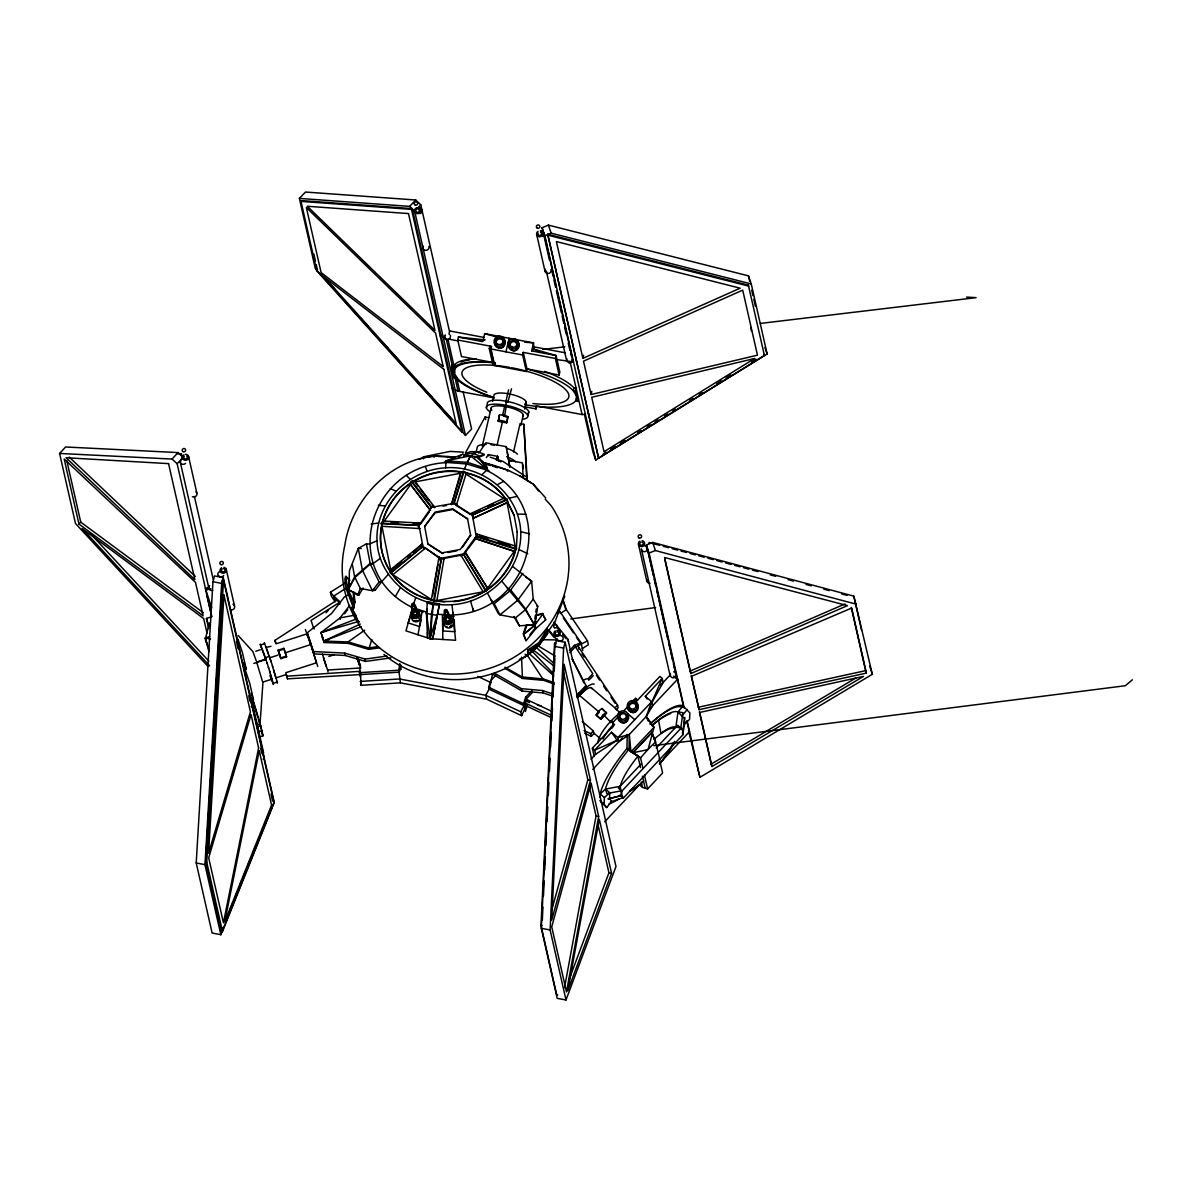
<?xml version="1.0" encoding="UTF-8"?>
<svg xmlns="http://www.w3.org/2000/svg" width="1192" height="1192" viewBox="0 0 1192 1192"><rect width="100%" height="100%" fill="white"/><g stroke="black" fill="none" stroke-linecap="round" stroke-linejoin="round"><path stroke-width="1.5" d="M627.216 734.495L626.977 748.472A62.789 16.181 -49.6 0 0 600.172 793.961L600.023 797.239M629.018 750.215L629.302 734.495L646.183 716.541L652.575 705.828L651.652 701.73L645.319 696.351L662.201 678.397L659.876 676.43L636.468 701.298L634.427 699.57M452.021 604.702C489.346 602.586 522.394 569.761 520.725 531.677C519.101 493.846 482.641 464.94 445.689 467.8C408.364 469.916 375.331 502.741 376.985 540.825C378.609 578.656 415.069 607.562 452.021 604.702L455.582 640.268L430.059 638.703L426.453 613.388L427.481 601.647L439.52 603.927L432.711 638.867L427.541 637.884L426.453 613.388L427.317 608.769M445.689 467.8L445.972 460.946L462.675 454.256L478.156 457.177L484.012 463.137M464.388 468.948L470.408 455.717L488.899 470.765L466.787 463.941L444.05 462.272L449.444 460.157M363.053 588.014L359.015 594.987L357.645 595.225L348.928 589.757L349.435 570.64L358.3 548.365L366.406 543.85L369.386 544.044L376.985 540.825M527.654 653.574L527.758 649.998L538.754 642.712L547.247 629.302L547.53 633.742L539.305 645.125L528.205 654.274L527.654 653.574L528.205 654.274L539.171 645.245L539.335 643.382L547.977 629.808M528.235 654.244L527.758 649.998M557.767 995.007L556.709 994.813L540.989 925.484L554.548 642.846L555.606 643.039L555.427 646.749M541.347 928.344L554.861 646.481L556.366 640.7L565.127 642.279L615.981 866.539L565.991 999.969L557.23 998.374L541.347 928.344L550.108 929.924L565.991 999.969M542.315 920.09L542.941 907.082M543.463 895.922L544.178 881.052M544.714 869.892L545.34 856.869M545.876 845.724L546.502 832.701M547.039 821.541L547.754 806.671M548.29 795.511L548.916 782.488M549.452 771.343L550.063 758.321M550.6 747.16L551.315 732.29M551.851 721.13L552.477 708.122M553.013 696.962L553.729 682.077M554.265 670.932L554.891 657.909M550.108 929.924L563.622 648.061L565.127 642.279M610.215 799.4L611.72 801.411L606.668 807.58L604.091 804.108L604.404 797.552L609.738 792.665L605.506 789.074A54.802 14.125 -49.6 0 1 628.914 749.381L638.122 756.011A41.809 10.773 -49.6 0 0 620.272 786.288L621.419 795.362L623.461 797.969L682.688 735.002L682.852 730.428L677.667 725.153L656.226 747.95M610.572 722.68L611.898 721.071M609.47 798.387L609.738 792.665M681.124 728.103L621.896 791.071L621.747 795.645L608.173 798.819M682.435 733.259L684.864 717.465M446.046 614.789L437.36 614.252L430.059 638.703L431.37 614.983L433.322 603.554L430.059 638.703L405.965 630.866L412.015 609.246M196.218 862.948L212.951 581.696L214.575 575.93L223.291 577.658L274.145 801.918L220.833 934.722L212.101 932.993L196.218 862.948L204.95 864.677L220.833 934.722M204.95 864.677L221.667 583.424L223.291 577.658M205.695 862.025L222.472 579.982L223.515 580.191L274.056 803.065L222.472 931.563L221.414 931.354L205.695 862.025L206.752 862.233L222.472 931.563M206.752 862.233L223.515 580.191M259.975 724.498L262.925 682.927L256.638 662.037L265.682 659.116L261.719 648.463L261.853 649.282M430.059 638.703L430.506 633.399M445.927 462.66C368.015 466.564 339.005 571.966 412.477 607.548L415.665 597.818M446.866 612.032L445.987 611.064L445.212 612.137M514.84 551.494L474.729 538.352L514.84 551.494L516.389 549.363L517.209 531.9M449.518 614.997C529.188 615.251 561.551 506.57 486.455 470.333L486.858 468.68L478.156 457.177L474.863 457.505M347.677 592.648L348.571 592.528L347.751 592.856L349.077 580.28C341.836 569.061 345.963 590.323 347.751 592.856L353.547 608.054L354.978 601.975L353.964 592.379L348.049 589.876L345.591 576.436L349.926 580.251L349.077 580.28M353.547 608.054L354.158 602.303L348.153 589.995L349.599 583.409M547.247 629.302L547.5 633.772L546.785 633.22L554.98 621.881L564.755 596.06M526.089 640.715L523.735 634.397L534.687 625.398L526.313 624.995L523.169 633.801L526.089 640.715L535.953 628.482L534.12 624.802L534.538 621.658M534.97 618.499L535.387 615.34L542.315 613.463L545.712 619.84L535.953 628.482L535.387 627.886L529.904 634.68M535.819 612.196L536.236 609.038M658.476 720.028L660.964 733.333A41.809 10.773 -49.6 0 1 675.864 727.209L678.01 712.011L683.061 705.843L689.87 712.92L689.557 719.461L684.223 724.349L684.491 718.642L678.01 712.011A54.802 14.125 -49.6 0 0 658.476 720.028L651.845 725.585M682.897 730.636L680.796 727.82L682.942 712.622L678.01 712.011M345.933 579.923L346.44 576.392L345.561 576.511M360.446 677.19L359.433 672.675L360.491 666.015L358.121 658.967M525.046 702.446L525.925 706.32L521.649 715.692L486.664 699.183L400.408 682.852L361.042 685.296L360.401 671.29L286.929 676.177L285.767 672.705L316.431 662.812L308.832 638.39M400.408 682.852L398.784 670.217L399.842 663.572M359.865 674.612L399.231 672.154L400.288 665.508L401.168 669.383M434.082 600.261L433.575 600.962L431.37 599.546L439.088 556.828L438.611 561.134M432.592 595.613L437.971 564.77M433.575 600.962L441.278 558.243L463.39 554.042L476.264 536.221L472.36 515.212L453.958 503.352L431.191 507.375L411.344 481.583L409.81 483.714L430.461 510.37L429.642 509.505L431.191 507.375L434.395 506.511L434.648 507.732L432.443 504.872M485.651 590.457L485.8 591.277L483.162 591.783L460.902 555.234L444.08 558.422L436.883 600.589L434.231 601.081L441.442 558.929L422.877 546.368L418.973 525.374L431.757 507.017L411.91 481.225L414.563 480.719L434.484 507.047M418.005 634.785L422.311 610.736M432.711 638.867L439.52 603.927M564.516 987.781L596.045 815.969L589.265 786.094M598.667 816.431L566.483 991.908L551.732 926.884L591.098 783.055L598.667 816.431L596.045 815.969M526.819 625.472L523.675 634.278L534.627 625.279L537.756 606.281L533.197 599.084L531.647 581.174L512.679 566.513M684.983 721.592L682.688 735.002M493.503 397.502A62.789 18.044 13 0 1 455.761 378.132L452.543 372.738L454.167 365.169A62.789 18.044 13 0 1 476.323 358.852M502.532 415.516L504.782 405.787L506.272 405.876L504.603 416.068L503.65 416.112L507.926 417.379L506.66 422.907L498.286 421.327L499.388 415.01A5.513 1.579 13 0 1 507.762 416.604L507.926 417.379M505.736 402.002L508.612 389.873M504.603 416.068L503.426 415.174M525.016 404.758L535.476 406.323A62.789 18.044 13 0 0 575.617 400.825L576.57 396.206L573.352 390.797A62.789 18.044 13 0 0 526.998 368.924L523.243 352.4L555.398 358.479L559.137 375.018L526.998 368.924L526.402 371.517L493.041 365.214L489.286 348.675L489.882 346.082L493.637 362.606L493.041 365.214M648.21 720.996L646.183 716.541L654.006 727.329L630.94 751.854L626.977 748.472L640.551 757.874L648.165 749.232L654.006 727.329L646.183 716.541L651.652 701.73L617.873 737.625L618.812 741.722L629.302 734.495L630.94 751.854L640.551 757.874L642.905 768.244M448.967 334.162L449.712 330.944M423.354 458.816L423.592 457.743L434.365 456.208L455.374 457.4M457.46 378.46L453.675 377.745L451.41 367.717L452.081 364.782L455.865 365.497L454.241 373.051L457.46 378.46A62.789 18.044 13 0 0 493.518 397.279M457.743 340.003L491.581 346.395L490.985 349.003L494.74 365.527L495.336 362.934L461.498 356.542L457.743 340.003L458.428 337.053L485.114 339.899L477.754 340.256M452.543 372.738L453.228 369.788L446.166 338.662L443.245 337.262L445.376 335.026L444.646 337.917A2.98 2.816 -12.8 0 0 446.866 339.854L449.831 338.886L450.576 335.98A2.98 2.831 -12.8 0 0 449.742 334.714M418.645 528.339L419.599 528.563L418.645 528.339L418.317 525.195L420.508 523.243L413.266 523.512M434.112 457.281L434.365 456.208M447.775 457.505L448.013 456.432M399.231 672.154L400.87 665.032M559.137 375.018L559.823 372.083L556.068 355.529L531.662 350.91L533.942 349.152L533.509 342.879L484.682 333.641L482.834 341.672L458.428 337.053M475.995 452.737L477.426 446.583A21.277 6.109 13 0 1 486.172 444.422M486.396 407.887L487.305 403.924A21.277 6.109 13 0 1 509.252 401.853A21.277 6.109 13 0 1 528.428 413.326M482.298 446.017L490.94 408.737M492.668 401.227L493.905 395.908A16.614 4.768 13 0 1 513.141 394.82A16.614 4.768 13 0 1 524.659 404.177M505.974 351.834L509.103 338.26M498.286 421.327L499.388 415.01M505.632 405.25L506.54 401.287M497.064 445.167L502.428 421.953M485.74 590.86L487.9 588.788L465.089 552.596L477.053 536.966L476.725 533.822L475.802 533.703L516.062 546.219L515.749 549.288M496.751 459.963L497.585 456.342L488.377 454.599L486.336 457.624M506.66 422.907L507.762 416.604M526.402 371.517L522.647 354.993L523.243 352.4M531.662 350.91L533.509 342.879L524.614 342.208M507.285 471.138L507.539 470.065L482.298 462.332M513.543 451.932L520.085 423.607L523.839 424.322L527.251 480.436M520.859 425.365L523.288 414.861M524.614 409.124L526.253 402.032M527.832 415.725L528.741 411.762M525.508 406.919L536.057 408.916L536.743 405.98L582.068 414.548L585.376 414.324M555.398 358.479L556.068 355.529L533.942 349.152L540.527 352.147M492.37 674.925L489.092 689.17L485.785 695.308L486.664 699.183M544.64 371.353A62.789 18.044 13 0 1 574.023 387.862L573.352 390.797L575.438 391.2L577.703 401.212L575.617 400.825M582.873 358.375L556.381 241.574L740.143 288.181L582.873 358.375L583.603 355.186M575.438 391.2L576.108 388.249L574.023 387.862M577.703 401.212L578.388 398.277M591.068 394.522L583.499 361.146L742.705 290.133L757.456 355.171L591.068 394.522L591.798 391.334M466.787 463.941L470.408 455.717L445.972 460.946L467.19 462.287L486.858 468.68L484.161 466.325M209.464 623.014L205.605 637.899L210.507 639.135M496.692 459.844L497.585 456.342L498.465 461.17M421.223 620.108L419.48 626.56L408.2 622.88L412.611 610.289M511.517 388.83L507.762 402.389L505.691 401.823M551.538 910.658L587.85 779.821L563.175 671.036M590.472 780.283L551.687 920.09L564.159 664.257L590.472 780.283L587.85 779.821M521.649 715.692L520.77 711.818L524.063 705.679L489.092 689.17L488.645 687.233L490.627 680.751L495.634 675.417M527.356 705.023L525.389 711.49L523.631 703.742L525.597 697.275L531.87 690.615M524.063 705.679L526.044 699.212L532.303 692.552M480.063 510.027L470.318 514.482L456.312 505.453L466.34 472.956L464.135 471.54L463.733 472.628L463.479 471.421L460.842 471.913L451.47 504.529L460.544 474.878M464.135 471.54L453.958 503.352L463.479 471.421M496.379 459.799L497.585 456.342L498.137 459.859M566.885 358.732L566.721 361.012L569.016 362.964A2.98 2.816 -12.8 0 0 571.907 362.01L572.16 358.39M354.203 602.213L354.978 601.975L354.203 602.213L353.19 592.618M670.336 673.45L670.47 676.415L672.377 677.726A2.98 2.831 -12.8 0 0 675.298 676.803L675.953 673.897L647.763 549.587M568.957 979.973L608.933 872.797L597.892 824.134M611.556 873.274L567.72 990.82L599.293 819.202L611.556 873.274L608.933 872.797M209.166 586.3L208.943 588.55A2.98 2.831 -12.8 0 0 211.208 590.442L212.802 590.308M414.131 606.058L413.117 604.925L412.983 606.43M453.869 502.815L454.107 504.022L453.869 502.815L451.232 503.307L451.47 504.529M466.34 472.956L465.923 474.058L504.44 498.897L504.857 497.809L507.047 499.225L507.881 502.279L472.986 518.416L507.881 502.279M456.73 504.35L456.312 505.453L456.73 504.35L454.524 502.935M472.509 515.898L472.926 514.81L507.047 499.225M357.645 595.225L360.312 588.49L354.665 576.868L352.43 564.889M221.414 931.354L222.8 927.927M225.541 921.073L227.612 915.933M230.354 909.079L232.425 903.938M235.182 897.084L237.238 891.944M239.994 885.09L242.05 879.949M243.421 876.537L245.492 871.397M248.249 864.543L250.305 859.402M253.062 852.548L255.118 847.408M371.815 639.568L368.686 649.357L379.503 647.837M651.577 702.758L662.201 678.397L663.125 682.495L651.741 702.818M351.446 591.068L348.049 589.876L354.665 576.868L370.056 563.414L373.022 563.607L380.263 558.392M412.894 552.432L422.415 543.865L389.829 570.223L390.305 572.741L422.877 546.368L390.663 573.278L431.37 599.546M422.564 544.55L421.61 544.312L422.445 547.351L424.65 548.782L425.082 547.798L440.846 559.227L444.08 558.422M348.079 589.802L354.888 577.539L370.28 564.084L373.022 563.607M465.7 452.453L485.084 416.991L488.839 417.707M395.342 596.477L400.288 587.894M464.15 456.506L466.027 453.407L470.467 451.649L477.575 451.693L484.205 454.241L479.765 456.014L473.075 453.482L466.027 453.407M471.183 456.611L473.075 453.482L477.575 451.693M540.557 641.713L542.524 638.837M478.737 453.183L485.949 442.813L506.228 446.657L506.779 448.803M389.829 570.223L390.782 570.461L381.336 523.139L382.87 521.008L419.852 523.065L420.672 523.929L429.373 511.875M409.81 483.714L410.614 484.578L383.675 521.872L382.87 521.008M424.65 526.447L434.976 512.158L452.707 508.79L467.607 518.982L452.856 509.476L435.125 512.843L424.65 526.447L427.943 543.969L442.694 553.49L427.943 543.969M442.545 552.805L460.276 549.438L470.587 535.148L462.496 547.262M460.976 555.651L460.753 554.548L460.976 555.651L464.18 554.787L465.089 552.596M487.275 588.714L514.214 551.419M522.767 573.427L510.265 590.576L494.233 603.748L490.97 599.74M533.197 599.084L525.344 609.797L515.525 617.858L499.97 614.848L498.316 613.537L487.543 593.243M519.354 625.83L515.525 617.858L513.856 616.547L519.354 625.83L534.12 624.802L536.162 621.971M519.354 659.34C526.462 657.224 532.675 652.039 536.936 646.004M540.647 641.728L544.744 636.066M388.205 574.44L381.872 581.487L379.13 581.964L372.425 590.711L360.312 588.49M361.28 548.573L358.3 548.365L362.353 570.134L372.425 590.711L375.182 590.234L381.872 581.487M349.688 605.476L340.018 617.918L320.976 632.565L324.03 642.518L348.243 643.367L368.686 649.357M344.533 613.835L347.766 609.678M524.525 657.507L528.861 653.097M682.241 715.602L687.292 709.449M534.836 648.91L537.652 645.647M534.329 649.446L537.532 645.781M596.417 715.468L596.238 714.693A5.513 1.415 -49.6 0 1 602.034 708.54L606.579 713.025L600.783 719.193L596.417 715.468L599.278 712.22L579.565 695.443L578.91 692.984M547.5 633.772L541.615 640.268L539.305 645.125L538.605 644.574L539.157 645.274L538.754 642.712L539.335 643.382L528.339 650.668M326.072 612.733L328.485 610.081M207.825 666.253L75.483 523.497L59.6 453.452L65.59 446.985L178.025 452.587L183.121 457.266L177.146 463.748L211.729 616.145M78.94 524.048L64.189 459.024L195.503 582.426L203.072 615.802L78.94 524.048L80.728 522.111L66.812 460.693M59.6 453.452L172.035 459.069L178.025 452.587M180.692 454.763L181.407 453.988L182.227 457.609M209.628 585.644L205.739 589.846L211.669 607.667M534.687 625.398L536.042 615.668L542.956 613.791L534.836 625.234L536.102 628.318L535.387 627.886M569.448 650.668L574.455 645.334L580.996 642.756L582.754 650.504M569.88 652.605L574.887 647.271L587.492 640.894L566.349 609.663L562.892 599.248M590.04 679.038L593.214 675.67M576.57 695.472L585.928 685.534L572.294 659.101L584.005 682.971M577.211 697.856L586.553 687.918L585.928 685.534M593.333 730.905L593.944 733.557L591.336 736.328L590.74 733.676L593.333 730.905L582.173 721.413M578.299 646.6L617.545 705.172L614.953 707.929L591.232 687.739A16.614 4.276 -49.6 0 0 577.628 697.588M616.413 709.657L618.141 707.825L617.545 705.172M613.284 726.152L612.524 722.844L618.305 716.705M624.072 710.581L627.513 706.901M632.118 702.013L635.604 698.318L637.645 700.062M594.227 756.488L592.35 748.218L614.58 724.587L612.524 722.844M629.302 734.495L617.873 737.625L611.556 732.246L594.659 750.185L595.598 754.283L590.994 759.17M660.711 685.057L670.023 675.149M592.811 769.361L622.433 737.878M648.955 709.672L677.652 679.172L675.104 672.601M659.668 758.842L655.555 741.931L651.979 732.439L632.877 752.748L628.914 749.381M641.102 764.012L618.424 788.121L621.896 791.071M604.687 821.795L639.493 784.798L642.518 787.391L647.599 788.955L662.603 772.997L659.34 758.574M659.399 763.625L689.542 731.59M333.909 289.149L315.284 268.453L299.401 198.408L305.51 192.031L415.725 200.003L420.761 204.771L449.354 330.884L483.818 337.396M300.995 201.388L301.725 200.614L412.253 208.615L462.779 431.489L462.049 432.249L316.714 270.718L300.995 201.388L411.523 209.375L412.253 208.615M316.714 270.718L317.445 269.943L316.238 264.609M299.401 198.408L409.631 206.38L415.725 200.003M417.781 207.885L420.761 204.771M440.235 336.055L440.98 335.295M452.126 388.473L452.856 387.713M455.567 424.367L465.491 435.408L471.6 429.031L463.226 392.093M482.045 474.684L486.455 470.333M606.579 713.025L600.783 719.193L596.238 714.693M651.979 732.439L632.877 752.748L647.748 749.693M648.165 749.232L655.555 741.931L651.547 732.111M620.272 786.288L605.506 789.074L600.172 793.961L604.404 797.552M531.647 650.668L534.433 648.225M1132.4 679.798L1125.322 685.728L653.857 745.641M534.493 647.941C495.097 687.56 426.647 690.347 383.884 654.423M390.782 570.461L401.838 561.447M407.366 556.932L410.137 554.682M392.868 574.693L424.65 548.782M390.902 657.895L365.527 661.426L345.084 655.451L313.868 653.872L307.253 632.788L331.51 613.537L344.413 596.939L347.691 595.225M251.199 702.758L251.825 702.267A2.98 2.816 -12.8 0 0 252.51 699.421L252.168 698.75M472.986 518.416L473.76 517.85L472.926 514.81L507.42 499.761M477.202 536.34L476.428 536.907L477.202 536.34L516.538 548.737M516.062 546.219L515.287 546.785L507.107 502.83M364.707 630.195L348.019 641.937L323.807 641.072L320.976 632.565L356.646 618.857M458.384 457.236L461.244 455.24M506.764 406.397L505.885 406.397M595.598 754.283L617.098 740.277L618.812 741.722M358.658 622.149L359.448 621.732C354.948 621.33 353.92 611.004 351.133 607.756L351.923 607.354L351.059 607.548L352.608 609.932L353.413 609.529L352.608 609.932L357.973 620.674M275.575 642.995L274.98 640.342L336.71 600.291M345.904 588.356L333.834 595.985L335.161 601.796L331.301 596.119L330.422 592.245L345.501 582.724M333.834 595.985L338.692 600.723L339.139 602.66L311.038 620.406L312.93 626.068M566.349 609.663L560.315 613.448L559.867 611.511L556.59 612.807M582.322 648.567L588.371 644.768L587.492 640.894M673.703 671.901L675.03 671.051L673.405 663.855M602.988 454.182L606.147 452.23M610.885 449.295L615.623 446.359M620.361 443.439L625.1 440.504M637.735 432.681L640.894 430.729M647.211 426.81L650.37 424.859M655.108 421.923L658.267 419.971M664.585 416.068L667.743 414.101M672.482 411.18L675.64 409.214M689.855 400.423L693.014 398.471M699.332 394.552L702.49 392.6M716.705 383.794L721.443 380.874M726.181 377.939L730.919 375.003M751.452 362.293L756.19 359.358M598.578 458.086L764.415 355.44L748.352 285.141L547.709 234.243L598.578 458.086L547.709 234.243M584.587 415.069L592.96 451.992L595.732 460.052L767.141 353.964L751.258 283.934L748.487 275.873L548.38 225.109L542.122 227.732L542.941 231.337M688.514 730.517L699.913 777.318L872.335 674.299L853.83 596.149L652.739 542.434L646.437 544.953L653.38 575.572M711.982 766.516L699.719 712.443L863.515 676.371L711.982 766.516L711.192 764.087L856.348 677.726M381.187 523.765L418.973 525.374L381.336 523.139M422.087 546.83L422.877 546.368M497.437 484.608L503.59 481.389M355.797 618.022L356.602 617.605L353.935 611.749M360.282 624.057L323.807 641.072L324.03 642.518M504.857 497.809L470.155 513.797L472.926 514.81M488.184 506.317L493.056 504.097M690.898 673.525L664.585 557.498L847.482 605.64L690.898 673.525L690.108 671.096L844.994 603.942M595.732 460.052L544.893 235.792L551.151 233.17L751.258 283.934M684.208 708.093L649.059 553.058L655.362 550.54L856.452 604.255M465.878 454.346L468.828 453.183M479.616 456.953L484.027 455.195M361.191 626.709L323.807 641.072L328.932 639.419M419.182 459.352L423.592 457.743M610.423 801.992L623.133 797.686M253.821 663.452L265.876 659.519L265.473 658.163M205.322 588.625L208.838 587.492M205.844 590.189L210.76 588.61M208.689 628.452L206.425 618.439L211.893 616.681M208.987 651.666L205.188 638.033L209.658 636.588M205.516 640.089L206.782 643.248M261.063 647.435L260.452 645.081L264.49 643.784L264.326 642.726L269.913 658.222M308.415 637.78L306.806 633.92L276.142 643.814L274.98 640.342M255.833 651.219L260.348 649.759M271.016 646.317L265.98 647.42M324.462 631.432L320.976 632.565L357.585 621.732M278.198 650.147L283.845 648.314L286.601 656.837L280.954 658.654L278.198 650.147L280.954 658.654L279.628 654.617M283.845 648.314L284.024 649.089L278.377 650.921L279.762 654.915M267.008 663.154L265.354 657.671L269.392 656.375L272.789 666.835M269.72 657.805L277.974 655.153M284.024 649.089L285.275 652.784L310.754 644.574L305.361 629.495M280.776 657.88L286.438 656.062M328.858 656.479L334.073 654.795M262.791 682.107L271.836 679.187L270.584 674.627M286.125 674.568L275.873 677.89L273.579 669.889M271.329 679.485L273.4 684.432L273.236 683.388L277.274 682.077L272.372 665.97M259.96 736.775L262.955 735.807L260.035 723.872L260.675 725.794L257.681 726.762L257.04 724.84L260.035 723.872A62.789 1.863 72.1 0 0 252.212 697.409M261.823 730.8L258.813 731.769L257.934 728.297M608.233 799.042L621.419 795.362M509.505 498.062L517.06 496.379M698.303 707.243L865.616 670.649L866.405 673.078L699.093 709.672L691.137 675.626M183.181 458.488L181.035 459.531L180.35 462.436L208.943 588.55M422.907 456.968L449.995 451.41L463.673 452.17M418.154 208.064L419.748 207.944A2.98 2.831 -12.8 0 1 421.983 209.881L422.013 211.401A3.218 3.054 -12.8 0 1 419.867 213.636M443.052 506.138L446.419 505.497M448.013 552.477L456.879 550.793M621.568 790.788L606.803 793.574L605.506 789.074M355.872 614.968L340.018 617.918L340.241 619.363M371.189 524.122L378.624 522.96M377.581 646.645L368.462 647.912L348.019 641.937L348.243 643.367M307.253 632.788L313.496 651.532L344.712 653.112L365.154 659.087L386.908 656.062M570.759 618.946L655.57 607.562M542.762 349.435L564.889 346.798M760.347 323.434L976.084 297.657L966.563 297.076M557.007 359.626L573.486 361.906L572.518 359.09M323.643 658.163L327.591 670.023L360.923 667.952M359.433 672.675L398.784 670.217M360.178 681.422L399.529 678.978L485.785 695.308L520.77 711.818M286.378 675.357L287.54 678.829L361.131 674.538M527.877 624.951L534.836 625.234L525.344 609.797L506.451 587.015M542.256 639.717L556.932 639.925M517.447 514.11L525.91 514.274M177.712 453.809L181.407 453.988M391.08 522.29L398.471 522.692M381.649 526.283L419.599 528.563M439.207 605.074L432.532 604.597L426.691 602.705M437.062 615.4L426.453 613.388M448.713 616.13L454.137 616.473M504.872 668.34L522.468 678.457L543.775 680.379L554.161 684.059M494.322 673.093L521.381 688.648L542.688 690.57L552.999 694.057M491.774 673.659L522.022 691.047L543.328 692.969L551.926 695.875M476.428 536.907L516.389 549.363M464.18 554.787L463.39 554.042L486.366 590.919M378.341 505.214L385.031 505.989M675.864 727.209L680.796 727.82M537.547 705.187L541.108 705.798M554.861 646.481L563.622 648.061M540.989 925.484L542.047 925.677M371.71 589.593L375.182 590.234M534.448 346.976L565.276 352.817M457.713 340.837L447.864 338.975L453.78 365.11L453.109 368.045L455.374 378.058M489.286 348.675L522.647 354.993M451.41 367.717L455.195 368.432A62.789 18.044 13 0 1 495.336 362.934M455.135 389.68L458.056 391.08L494.322 397.949M509.61 460.47L522.439 462.898L523.124 477.009M477.53 458.13L482.745 461.855M212.951 581.696L221.667 583.424M251.199 706.662L252.242 706.871M263.074 759.095L264.132 759.304M418.168 525.821L419.122 526.059L418.317 525.195M390.305 572.741L391.259 572.98M483.788 463.837L490.761 465.55M520.725 531.677L529.546 533.837M548.037 235.211L748.695 286.11L748.352 285.141M659.668 545.34L648.97 542.479L649.282 543.448M663.244 546.294L668.593 547.724M672.169 548.678L677.518 550.108M681.079 551.062L686.443 552.492M690.004 553.446L695.353 554.876M698.929 555.83L704.278 557.26M707.854 558.214L713.203 559.644M716.779 560.598L722.128 562.028M725.69 562.982L731.054 564.412M734.615 565.366L739.964 566.796M743.54 567.75L748.889 569.18M752.465 570.134L757.814 571.564M770.3 574.887L775.664 576.317M788.15 579.655L793.499 581.085M806.001 584.423L811.35 585.853M823.836 589.191L829.2 590.621M841.686 593.959L847.035 595.389M484.682 333.641L496.706 336.978M479.378 535.461L487.93 538.158M498.182 541.392L510.161 545.161M415.755 608.605L427.228 612.33L427.317 619.631M414.876 609.276L423.398 612.032M490.21 457.192L503.069 461.453L525.434 476.368M492.505 465.968L497.437 467.696M553.773 682.584L543.388 678.904L522.081 676.981L504.991 667.162M536.668 605.894L537.756 606.281M390.335 488.616L395.804 491.089M525.195 703.057L552.075 715.617M584.02 730.532L590.74 733.676M525.791 705.709L551.002 717.48M584.616 733.184L591.336 736.328M477.739 676.4L491.059 682.688M526.044 699.212L550.719 710.864M526.223 701.015L529.546 702.595M488.645 687.233L523.631 703.742M507.539 470.065L521.664 476.83L533.271 484.116L545.683 497.928M519.101 549.542L527.743 553.744M353.964 592.379L359.015 594.987M462.675 454.256L466.802 456.462M543.03 613.895L542.315 613.463L545.712 619.84M536.802 645.051L555.219 656.122M496.632 459.322L500.819 461.93M519.995 475.995L531.111 482.969M80.728 522.111L203.37 612.763M531.707 648.761L553.431 665.568M675.864 675.879L676.877 676.728M673.599 676.207L677.399 679.44L683.672 707.109M628.08 713.993L634.77 719.685M615.37 708.644L619.512 712.16M604.389 711.177L602.034 708.54M610.975 721.026L613.06 722.784M610.021 721.369L603.361 714.693M593.005 732.424L599.904 738.295M592.35 748.218L594.659 750.185L617.098 740.277L611.556 732.246M619.989 795.019L623.461 797.969M599.859 800.502L604.091 804.108M606.668 807.58L600.723 801.665M525.672 577.077L531.647 581.174L517.805 600.187L499.97 614.848L494.233 603.748M535.715 646.898L553.312 662.886M527.996 652.426L553.699 675.819M172.035 459.069L177.146 463.748M409.631 206.38L414.652 211.148L465.491 435.408M69.166 457.072L195.339 576.451M476.264 536.221L477.053 536.966M339.139 602.66L330.422 592.245M406.368 475.429L410.182 479.258M530.738 649.789L553.341 673.644M411.344 481.583L412.164 482.447L411.91 481.225M90.19 533.331L208.913 661.188M209.643 665.851L82.069 528.473L203.698 618.573L206.976 632.997M238.162 635.47L252.898 651.637L256.22 660.8M321.17 274.085L323.658 276.857M329.871 283.756L334.833 289.284M353.473 309.995L355.961 312.751M360.923 318.264L368.373 326.548M384.524 344.503L388.249 348.645M391.974 352.787L400.676 362.457M415.576 379.026L420.553 384.539M429.239 394.209L431.728 396.966M439.178 405.25L441.666 408.007M446.642 413.535L452.841 420.433M337.634 293.292L366.182 325.029M368.671 327.785L389.769 351.238M392.257 353.994L419.569 384.345M424.531 389.873L451.842 420.225M545.221 499.135L551.181 505.751A113.642 107.816 -12.8 0 1 475.325 671.945A113.642 107.816 -12.8 0 1 344.89 544.982C351.327 501.251 387.668 461.423 432.353 456.193A66.216 19.027 13 0 1 455.15 457.236M501.921 581.413L508.597 589.265L510.757 590.04L525.851 609.261L534.12 624.802M313.198 626.962L314.181 628.974M553.982 622.164L567.869 639.225L568.51 641.624M556.932 627.394L560.404 631.671M562.728 634.517L566.2 638.778M548.797 629.927L555.77 638.51M549.125 631.328L553.803 637.079M415.904 483.371L418.109 486.232M420.314 489.107L429.135 500.565M410.614 484.578L430.461 510.37M533.271 484.116L538.516 491.015M485.099 464.582L487.275 467.443M591.232 687.739L591.903 688.663M525.091 654.155L526.089 655.54M645.319 696.351L647.167 699.019M527.266 655.183L543.775 680.379M559.867 611.511L580.996 642.756M563.324 617.918L573.397 632.788M576.407 637.258L581.443 644.693M582.009 653.872L584.065 656.956M596.462 675.447L599.561 680.081M603.688 686.234L606.788 690.868M610.915 697.037L615.042 703.191M465.714 552.656L487.9 588.788M463.39 554.042L485.8 591.277M453.228 369.788L454.837 372.5M556.172 287.019L543.924 232.976L541.63 231.01A2.98 2.831 -12.8 0 0 540.84 230.965M507.777 502.622L514.199 515.585M379.13 581.964L370.28 564.084L366.406 543.85M276.455 681.109L277.438 683.135L277.274 682.077M425.32 466.579L427.198 471.317M349.211 594.212L354.352 607.726M266.531 648.731L268.468 654.11M269.928 675.521L270.867 678.173M764.921 347.513L767.141 353.964M764.087 354.471L764.415 355.44M548.38 225.109L551.151 233.17M542.122 227.732L544.893 235.792M576.436 360.923L576.764 361.891M570.715 353.845L571.549 356.259M588.312 413.356L588.654 414.309M265.354 657.671L260.288 644.038L260.452 645.081M562.609 599.665L566.081 610.066M338.692 600.723L339.869 604.255M357.973 659.131L360.327 666.194M357.093 657.716L359.448 664.778M356.944 657.88L359.299 664.942M237.923 639.106L242.498 652.814L246.237 669.338L244.002 662.543M243.928 665.896L249.754 683.374L253.509 699.928L251.184 692.924M261.897 747.816L263.775 756.205M205.188 638.033L209.121 649.834M285.275 652.784L286.601 656.837M270.167 659.161L271.046 661.858M206.425 618.439L208.883 626.024M869.713 666.194L872.335 674.299M652.739 542.434L655.362 550.54M646.437 544.953L649.059 553.058M312.14 648.314L317.713 666.492M267.068 662.856L268.751 668.131M472.658 608.278L473.611 611.287L470.527 601.185M268.334 667.282L270.316 673.137M322.466 654.11L326.146 666.313M269.556 671.185L273.236 683.388M323.494 657.552L324.269 660.279M542.688 690.57L543.328 692.969M522.468 678.457L521.53 657.12M521.381 688.648L522.022 691.047M488.377 454.599L488.72 455.91M853.83 596.149L861.563 630.27M866.405 673.078L851.654 608.054L691.524 676.296L699.093 709.672M851.282 607.428L865.616 670.649M748.487 275.873L749.708 281.252M751.735 290.237L752.957 295.631M753.776 299.222L755.4 306.404M750.677 327.487L751.496 331.108M664.629 558.69L690.108 671.096M699.346 711.818L711.192 764.087M687.084 720.743L699.913 777.318M686.875 721.22L689.289 731.858M654.199 579.178L655.838 586.389M656.658 589.995L658.282 597.192M659.101 600.798L667.684 638.629M668.503 642.235L670.127 649.446M670.947 653.037L672.586 660.249M641.534 549.616L670.127 675.715M638.51 544.595L646.839 581.309M556.992 290.625L572.1 357.287M544.163 236.746L549.467 260.169M551.509 269.168L553.148 276.38M553.967 279.986L555.591 287.183M556.411 290.788L561.313 312.408M562.132 316.014L563.771 323.226M564.576 326.817L566.215 334.028M568.256 343.043L569.895 350.239M570.193 362.13L582.068 414.548M546.294 270.927L566.721 361.012M536.728 234.75L545.057 271.478M635.604 698.318L636.349 701.626M644.47 775.143L647.599 788.955M637.75 755.49L640.491 767.603M642.443 776.245L645.2 788.359M641.296 781.952L642.518 787.391M535.476 406.323L536.057 408.916M578.165 645.99L578.91 649.253M574.455 645.334L592.782 673.733L588.55 678.233L588.982 680.17A21.277 5.483 -49.6 0 0 583.737 679.991M485.084 416.991L485.68 419.644M478.156 457.177L478.409 458.294M456.462 376.925L459.754 391.408M454.763 376.612L458.056 391.08M525.597 697.275L526.626 701.79M411.523 209.375L462.049 432.249M313.824 253.956L315.433 261.063M327.591 670.023L328.038 671.96M286.929 676.177L287.54 678.829M226.212 569.284L234.526 605.998M260.675 725.794L262.955 735.807M251.765 700.628L263.641 753.061M222.472 579.982L223.291 583.603M236.418 641.519L238.057 648.761M248.726 695.815L249.962 701.239M260.616 748.248L261.853 753.672M271.016 794.11L272.61 801.113M188.53 456.372L196.859 493.086M194.415 496.438L213.204 579.312M206.499 593.81L210.418 611.109M567.869 639.225L572.935 661.5M543.924 232.976L543.314 235.897A2.98 2.831 -12.8 0 1 542.718 236.418M460.842 471.913L461.08 473.135L414.801 481.94L414.563 480.719M443.931 557.737L444.139 558.854M441.278 558.243L441.502 559.361M517.298 532.288L514.11 515.197L506.555 499.925A68.585 65.068 -12.8 0 0 398.396 493.294A68.585 65.068 -12.8 0 0 417.289 594.808A68.585 65.068 -12.8 0 0 515.659 548.901M467.458 518.311L470.751 535.819M348.302 586.419L348.928 589.757M507.375 452.26L509.729 466.117M506.228 446.657L509.759 467.428M306.806 633.92L306.925 634.74M271.836 679.187L271.97 680.006M365.154 659.087L365.527 661.426M344.712 653.112L345.084 655.451M322.391 636.811L322.615 638.256M313.496 651.532L313.868 653.872M310.367 642.16L310.74 644.5M483.162 591.783L436.883 600.589M452.751 612.062L453.005 615.206M523.839 424.322L526.745 479.631M522.886 464.835L523.065 468.516M360.893 681.884L361.042 685.296M251.825 702.267L251.885 703.772M454.256 619.855L454.703 631.685L442.739 630.955L442.575 614.58L442.813 639.478M427.481 632.416L427.541 637.884M674.627 741.364A41.809 10.773 -49.6 0 1 659.534 764.161M417.945 612.509A3.144 2.98 -12.8 0 1 417.2 616.502A3.144 2.98 -12.8 0 1 412.983 616.234A3.144 2.98 -12.8 0 1 412.983 612.196M416.738 611.481A3.144 2.98 -12.8 0 1 417.409 611.913M415.785 610.423A3.144 2.98 -12.8 0 1 417.9 614.67A3.144 2.98 -12.8 0 1 412.998 615.608A3.144 2.98 -12.8 0 1 413.43 610.87A1.594 1.505 -12.8 0 0 414.727 610.96M415.323 608.382A1.594 1.505 -12.8 0 1 415.412 610.528M412.909 610.364A1.594 1.505 -12.8 0 1 413.073 608.531M415.278 607.607A2.25 2.131 -12.8 0 1 416.232 610.468A2.25 2.131 -12.8 0 1 413.207 611.451A2.25 2.131 -12.8 0 1 412.253 608.576M551.032 269.541A3.144 2.98 -12.8 0 1 547.769 273.49A3.144 2.98 -12.8 0 1 545.265 269.183M510.295 346.067A3.591 3.412 -12.8 0 1 514.482 341.612A3.591 3.412 -12.8 0 1 516.36 347.215M511.293 347.543A3.591 3.412 -12.8 0 1 510.697 346.872M497.302 344.89A3.591 3.412 -12.8 0 1 496.885 340.301A3.591 3.412 -12.8 0 1 501.653 339.392A3.591 3.412 -12.8 0 1 502.905 343.817M502.368 344.562A3.591 3.412 -12.8 0 1 501.653 345.159M417.9 620.689A3.144 2.98 -12.8 0 1 416.351 621.196M415.531 621.151A3.144 2.98 -12.8 0 1 414.101 620.466M511.577 367.732A54.802 15.749 13 0 1 567.839 392.436A54.802 15.749 13 0 1 532.928 403.567M486.798 392.228A54.802 15.749 13 0 1 463.301 369.967A54.802 15.749 13 0 1 509.848 367.419M514.899 552.611A68.585 65.068 -12.8 0 1 487.23 589.891M484.22 591.783A68.585 65.068 -12.8 0 1 471.242 597.833M469.559 598.414A68.585 65.068 -12.8 0 1 453.735 601.617M444.81 601.856A68.585 65.068 -12.8 0 1 437.673 601.23M432.443 600.306A68.585 65.068 -12.8 0 1 418.973 595.94M417.379 595.21A68.585 65.068 -12.8 0 1 392.228 574.365M389.426 570.104A68.585 65.068 -12.8 0 1 381.783 525.672M383.005 520.695A68.585 65.068 -12.8 0 1 410.674 483.401M413.669 481.523A68.585 65.068 -12.8 0 1 460.231 472.062M465.461 472.986A68.585 65.068 -12.8 0 1 504.648 497.556M540.393 230.861A3.144 2.98 -12.8 0 1 542.509 235.107A3.144 2.98 -12.8 0 1 537.607 236.031A3.144 2.98 -12.8 0 1 538.039 231.308M503.486 339.005A5.409 5.126 -12.8 0 1 504.127 345.904A5.409 5.126 -12.8 0 1 496.96 347.274A5.409 5.126 -12.8 0 1 495.067 340.599M495.872 339.482A5.409 5.126 -12.8 0 1 496.96 338.603M496.99 345.829A5.409 5.126 -12.8 0 0 504.857 340.867A5.409 5.126 -12.8 0 0 496.572 336.949A5.409 5.126 -12.8 0 0 496.99 345.829A3.591 3.412 -12.8 0 0 501.37 348.034A3.591 3.412 -12.8 0 0 503.709 343.713M652.084 725.481A54.802 14.125 -49.6 0 1 670.738 713.516M632.728 788.314A62.789 16.181 -49.6 0 1 630.032 790.624M619.214 798.714A62.789 16.181 -49.6 0 1 609.067 803.795M650.236 723.976A62.789 16.181 -49.6 0 1 681.884 707.094M448.624 617.411A3.144 2.98 -12.8 0 1 450.934 621.181A3.144 2.98 -12.8 0 1 446.747 623.133A3.144 2.98 -12.8 0 1 445.167 619.035M447.626 616.547A3.144 2.98 -12.8 0 1 450.755 620.361A3.144 2.98 -12.8 0 1 445.853 621.941A3.144 2.98 -12.8 0 1 446.076 617.054M540.527 232.291A1.743 1.654 -12.8 0 1 541.272 234.526A1.743 1.654 -12.8 0 1 538.918 235.271A1.743 1.654 -12.8 0 1 538.173 233.051M447.387 613.612A2.25 2.131 -12.8 0 1 448.967 616.473A2.25 2.131 -12.8 0 1 445.689 617.53A2.25 2.131 -12.8 0 1 445.242 614.297M415.457 611.868A1.594 1.505 -12.8 0 1 416.515 614.029A1.594 1.505 -12.8 0 1 414.041 614.491A1.594 1.505 -12.8 0 1 414.265 612.092M414.22 605.163A2.25 2.131 -12.8 0 1 415.621 608.367A2.25 2.131 -12.8 0 1 411.955 608.605A2.25 2.131 -12.8 0 1 413.058 605.238M419.137 618.156A3.144 2.98 -12.8 0 1 418.854 618.901M417.006 620.406A3.144 2.98 -12.8 0 1 416.202 620.555M413.088 618.544A3.144 2.98 -12.8 0 1 412.939 617.784M419.048 209.747A1.743 1.654 -12.8 0 1 418.511 212.057A1.743 1.654 -12.8 0 1 416.112 211.595A1.743 1.654 -12.8 0 1 416.649 209.285M417.96 209.047A1.743 1.654 -12.8 0 1 418.377 209.181M516.33 340.912A5.409 5.126 -12.8 0 1 518.818 347.379A5.409 5.126 -12.8 0 1 512.217 350.448A5.409 5.126 -12.8 0 1 508.582 344.518M509.058 343.251A5.409 5.126 -12.8 0 1 509.863 342.134M460.917 361.981A62.789 18.044 13 0 1 469.737 359.82M415.099 609.902A4.485 4.261 -12.8 0 1 419.569 615.355A4.485 4.261 -12.8 0 1 412.566 617.62A4.485 4.261 -12.8 0 1 412.894 610.617M448.475 615.608A1.594 1.505 -12.8 0 1 445.823 616.845M414.071 605.774A1.594 1.505 -12.8 0 1 415.144 607.935A1.594 1.505 -12.8 0 1 412.655 608.397A1.594 1.505 -12.8 0 1 412.879 606.013M453.496 368.119A62.789 18.044 13 0 1 493.637 362.606M417.438 207.691A3.144 2.98 -12.8 0 1 420.478 211.759A3.144 2.98 -12.8 0 1 415.263 212.742A3.144 2.98 -12.8 0 1 416.634 207.84M448.833 618.395A1.594 1.505 -12.8 0 1 449.026 620.436A1.594 1.505 -12.8 0 1 446.911 620.823A1.594 1.505 -12.8 0 1 446.359 618.872M419.092 614.357A4.485 4.261 -12.8 0 1 417.423 621.628A4.485 4.261 -12.8 0 1 411.702 616.756M446.285 611.302A2.25 2.131 -12.8 0 1 448.52 614.044A2.25 2.131 -12.8 0 1 445.018 615.176A2.25 2.131 -12.8 0 1 445.182 611.66M517.462 348.958A3.591 3.412 -12.8 0 1 510.861 348.556M447.715 612.599A1.594 1.505 -12.8 0 1 447.343 614.625A1.594 1.505 -12.8 0 1 445.212 614.491A1.594 1.505 -12.8 0 1 445.212 612.45A1.594 1.505 -12.8 0 1 444.974 609.738A1.594 1.505 -12.8 0 1 447.417 610.9A1.594 1.505 -12.8 0 1 445.093 612.36M446.315 611.928A1.594 1.505 -12.8 0 1 447.119 612.077M448.922 616.16A4.485 4.261 -12.8 0 1 451.917 622.239A4.485 4.261 -12.8 0 1 444.929 623.565A4.485 4.261 -12.8 0 1 445.54 616.8M451.5 625.07A3.144 2.98 -12.8 0 1 451.038 625.726M450.412 626.247A3.144 2.98 -12.8 0 1 449.667 626.59M491.789 410.167A16.614 4.768 13 0 1 504.544 406.442M505.959 406.681A16.614 4.768 13 0 1 523.035 416.082M515.495 342.447A3.591 3.412 -12.8 0 1 516.866 343.624M452.99 622.373A4.485 4.261 -12.8 0 1 448.922 628.02A4.485 4.261 -12.8 0 1 444.348 622.924M481.568 462.064A66.216 19.027 13 0 1 508.671 470.646M451.172 626.366A3.144 2.98 -12.8 0 1 449.816 627.216M447.417 627.067A3.144 2.98 -12.8 0 1 446.747 626.634M445.48 622.76A3.144 2.98 -12.8 0 1 444.988 621.3M626.336 718.567A3.591 3.412 -12.8 0 1 625.8 719.298M620.734 719.625A3.591 3.412 -12.8 0 1 621.643 713.993A3.591 3.412 -12.8 0 1 626.739 716.824M631.179 709.836A3.591 3.412 -12.8 0 1 629.525 705.53A3.591 3.412 -12.8 0 1 633.906 703.489A3.591 3.412 -12.8 0 1 636.334 707.437M634.755 709.612A3.591 3.412 -12.8 0 1 633.906 710M673.45 742.616A41.809 10.773 -49.6 0 1 659.489 764.012M643.769 780.909A41.809 10.773 -49.6 0 1 630.389 790.996M654.155 739.204A41.809 10.773 -49.6 0 1 674.687 728.446M627.826 714.753A5.409 5.126 -12.8 0 1 624.221 722.65A5.409 5.126 -12.8 0 1 618.022 716.615M428.897 246.431A3.144 2.98 -12.8 0 1 425.633 250.38A3.144 2.98 -12.8 0 1 423.13 246.073M556.888 630.449A3.144 2.98 -12.8 0 1 560.017 634.263A3.144 2.98 -12.8 0 1 555.129 635.843A3.144 2.98 -12.8 0 1 555.353 630.94M641.877 542.002A1.743 1.654 -12.8 0 1 643.054 544.357A1.743 1.654 -12.8 0 1 640.327 544.878A1.743 1.654 -12.8 0 1 640.566 542.241M557.409 631.79A1.743 1.654 -12.8 0 1 558.571 634.159A1.743 1.654 -12.8 0 1 555.859 634.68A1.743 1.654 -12.8 0 1 556.098 632.043M251.885 697.216A54.802 1.624 72.1 0 1 257.859 717.554M258.351 719.357A54.802 1.624 72.1 0 1 259.126 722.412M185.401 454.361A3.144 2.98 -12.8 0 1 188.53 458.175A3.144 2.98 -12.8 0 1 183.643 459.754A3.144 2.98 -12.8 0 1 183.866 454.852M642.175 540.691A3.144 2.98 -12.8 0 1 644.291 544.953A3.144 2.98 -12.8 0 1 639.389 545.876A3.144 2.98 -12.8 0 1 639.821 541.138M223.589 568.614A1.743 1.654 -12.8 0 1 224.766 570.983A1.743 1.654 -12.8 0 1 222.04 571.504A1.743 1.654 -12.8 0 1 222.278 568.867M186.727 456.089A1.743 1.654 -12.8 0 1 186.831 458.428A1.743 1.654 -12.8 0 1 184.373 458.592A1.743 1.654 -12.8 0 1 184.268 456.238M223.887 567.317A3.144 2.98 -12.8 0 1 226.003 571.564A3.144 2.98 -12.8 0 1 221.101 572.503A3.144 2.98 -12.8 0 1 221.533 567.764M234.183 605.312A3.144 2.98 -12.8 0 1 230.861 609.902M232.991 604.284A3.144 2.98 -12.8 0 1 233.662 604.716M627.305 719.312A3.591 3.412 -12.8 0 1 620.704 721.443M650.042 723.946A62.789 16.181 -49.6 0 1 683.061 705.843M636.9 709.925A3.591 3.412 -12.8 0 1 630.374 711.162M629.987 710.357A3.591 3.412 -12.8 0 1 629.823 709.493M195.995 491.804A3.144 2.98 -12.8 0 1 192.419 496.736M637.497 704.457A5.409 5.126 -12.8 0 1 634.576 712.19A5.409 5.126 -12.8 0 1 627.573 707.661M628.184 705.053A5.409 5.126 -12.8 0 1 628.989 703.936M634.129 702.282A5.409 5.126 -12.8 0 1 636.602 703.459M641.4 548.841A3.218 3.054 -12.8 0 0 642.384 550.913L643.784 551.613A2.98 2.831 -12.8 0 0 646.705 550.704L647.36 547.784L645.11 545.787A2.98 2.831 -12.8 0 0 644.321 545.727M491.015 444.72A21.277 6.109 13 0 1 494.531 445.197M506.883 448.341A21.277 6.109 13 0 1 517.447 454.152M498.107 420.553A5.513 1.579 13 0 1 506.481 422.132M649.968 583.335A3.144 2.98 -12.8 0 1 646.764 579.774M559.882 635.5A3.218 3.054 -12.8 0 1 562.147 636.2L563.041 637.452A2.98 2.831 -12.8 0 1 562.415 640.313L559.435 641.251L557.096 639.344A2.98 2.831 -12.8 0 1 556.947 638.599M489.912 411.687A21.277 6.109 13 0 1 494.01 404.177A21.277 6.109 13 0 1 522.022 410.584A21.277 6.109 13 0 1 522.811 419.212M506.704 456.64A21.277 6.109 13 0 1 515.674 461.84M509.476 459.844A16.614 4.768 13 0 1 511.368 461.393M220.803 571.311A3.218 3.054 -12.8 0 0 219.999 571.46L218.628 572.279A2.98 2.831 -12.8 0 0 217.942 575.11L220.237 577.062L223.232 576.168A2.98 2.831 -12.8 0 0 223.694 575.542M180.35 462.436A2.98 2.831 -12.8 0 0 182.614 464.329L184.209 464.195A3.218 3.054 -12.8 0 0 185.565 463.315M611.57 728.372A16.614 4.276 -49.6 0 1 613.463 726.166M254.656 716.437A62.789 1.863 72.1 0 1 257.04 724.84M262.315 733.885A62.789 1.863 72.1 0 1 261.48 732.901M576.764 696.754A21.277 5.483 -49.6 0 1 594.182 684.148M598.131 742.81A21.277 5.483 -49.6 0 1 605.059 728.074A21.277 5.483 -49.6 0 1 620.54 712.756M600.604 718.418A5.513 1.415 -49.6 0 1 606.4 712.25M603.003 738.951A21.277 5.483 -49.6 0 1 612.867 725.019M602.779 715.975L604.225 714.544L602.779 715.975M223.932 594.987L208.57 853.278L250.409 711.803L223.932 594.987M412.343 604.657C413.564 607.726 414.756 602.273 412.343 604.657M444.988 610.84C446.21 613.91 447.417 608.456 444.988 610.84M258.604 747.935L223.44 922.846L208.689 857.823L251.035 714.559L258.604 747.935M259.23 750.707L224.737 921.774L271.567 805.122L259.23 750.707M754.596 358.509L604.031 451.708L591.694 397.294L754.596 358.509M168.564 463.628L66.037 457.743L194.877 579.655L168.564 463.628M408.498 213.577L307.283 206.261L434.991 330.393L408.498 213.577M443.186 366.54L321.11 272.581L306.359 207.557L435.616 333.164L443.186 366.54M443.811 369.296L324.209 277.065L456.149 423.711L443.811 369.296M511.815 346.917A3.591 3.412 -12.8 0 0 517.045 343.624A3.591 3.412 -12.8 0 0 511.532 341.016A3.591 3.412 -12.8 0 0 511.815 346.917M537.294 228.104A1.743 1.654 -12.8 0 0 539.842 226.51A1.743 1.654 -12.8 0 0 537.16 225.243A1.743 1.654 -12.8 0 0 537.294 228.104M497.824 344.279A3.591 3.412 -12.8 0 0 503.054 340.986A3.591 3.412 -12.8 0 0 497.541 338.379A3.591 3.412 -12.8 0 0 497.824 344.279M510.981 348.466A5.409 5.126 -12.8 0 0 518.848 343.519A5.409 5.126 -12.8 0 0 510.563 339.586A5.409 5.126 -12.8 0 0 510.981 348.466M415.144 204.994A1.743 1.654 -12.8 0 0 417.692 203.4A1.743 1.654 -12.8 0 0 415.025 202.119A1.743 1.654 -12.8 0 0 415.144 204.994M554.608 627.752A1.743 1.654 -12.8 0 0 557.141 626.143A1.743 1.654 -12.8 0 0 554.474 624.876A1.743 1.654 -12.8 0 0 554.608 627.752M183.121 451.664A1.743 1.654 -12.8 0 0 185.654 450.055A1.743 1.654 -12.8 0 0 182.987 448.788A1.743 1.654 -12.8 0 0 183.121 451.664M621.255 719.014A3.591 3.412 -12.8 0 0 626.485 715.721A3.591 3.412 -12.8 0 0 620.987 713.114A3.591 3.412 -12.8 0 0 621.255 719.014M412.447 606.177A1.594 1.505 -12.8 0 0 414.756 604.716A1.594 1.505 -12.8 0 0 412.328 603.569A1.594 1.505 -12.8 0 0 412.447 606.177M639.076 537.95A1.743 1.654 -12.8 0 0 641.624 536.355A1.743 1.654 -12.8 0 0 638.942 535.074A1.743 1.654 -12.8 0 0 639.076 537.95M220.788 564.576A1.743 1.654 -12.8 0 0 223.336 562.967A1.743 1.654 -12.8 0 0 220.654 561.7A1.743 1.654 -12.8 0 0 220.788 564.576M630.926 708.733A3.591 3.412 -12.8 0 0 636.155 705.44A3.591 3.412 -12.8 0 0 630.657 702.818A3.591 3.412 -12.8 0 0 630.926 708.733M620.421 720.564A5.409 5.126 -12.8 0 0 628.288 715.602A5.409 5.126 -12.8 0 0 620.004 711.684A5.409 5.126 -12.8 0 0 620.421 720.564M630.091 710.268A5.409 5.126 -12.8 0 0 637.958 705.321A5.409 5.126 -12.8 0 0 629.689 701.388A5.409 5.126 -12.8 0 0 630.091 710.268"/></g></svg>
